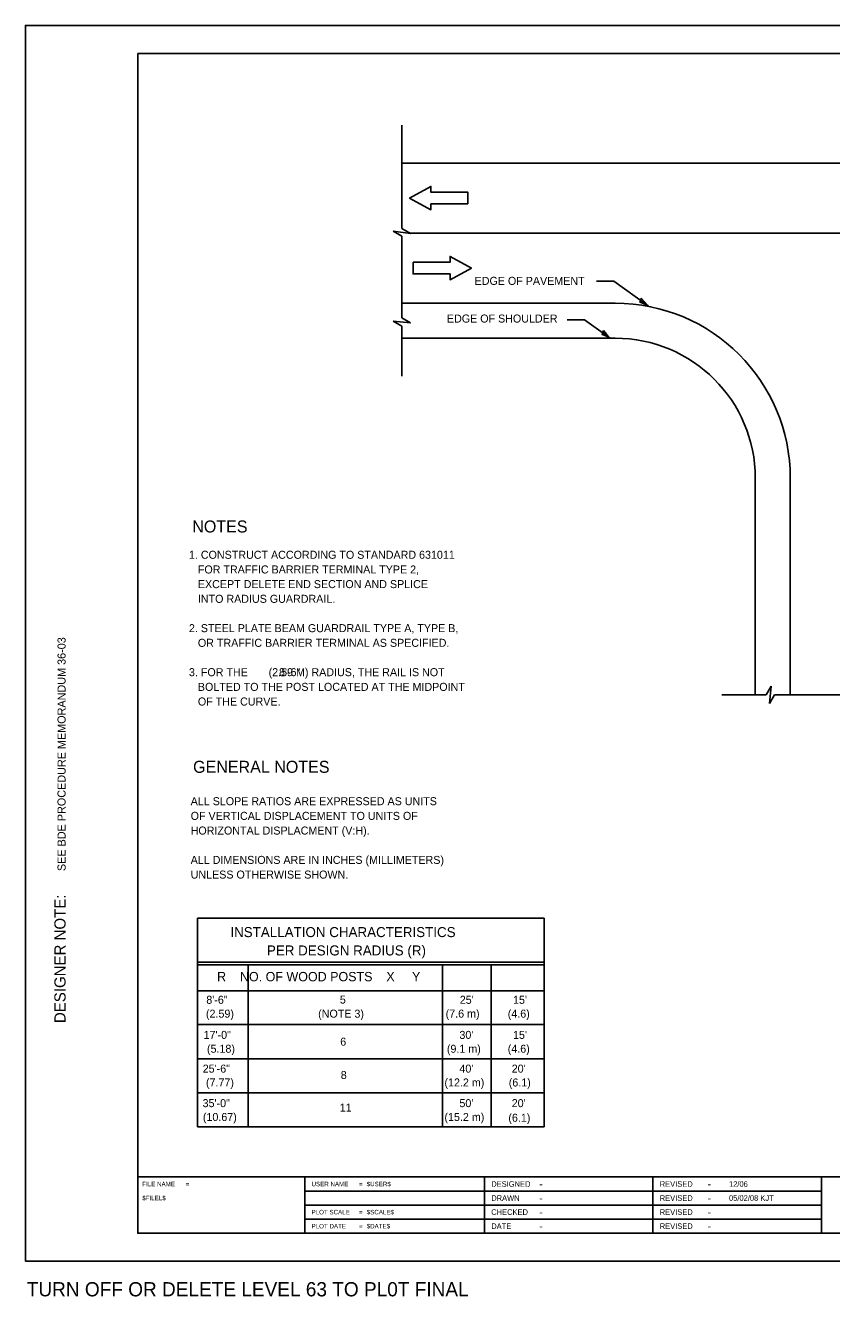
# Model space of a CAD drawing. Extents: x 2148043 to 2148723, y 1273347 to 1273800.
# Drawn here: x 2148043 to 2148330.1, y 1273347.2 to 1273799.8 of the extents above; entities that cross this region are included whole.
import ezdxf

# ---------------------------------------------------------------- set-up
doc = ezdxf.new("R2010")
doc.units = 0
for name, color, linetype in [('Alignment_EX_50 Centerline', 7, 'Continuous'), ('Level 44', 7, 'Continuous'), ('Level 61', 7, 'Continuous'), ('Level 63', 7, 'Continuous'), ('Sheets_50 Reference Boundary', 7, 'Continuous'), ('Sheets_General Details', 7, 'Continuous'), ('Sheets_Printer Plotting Border', 7, 'Continuous'), ('Stage_Construction Traffic Control', 7, 'Continuous'), ('Topo_EOP', 7, 'Continuous'), ('Topo_Shoulder', 7, 'Continuous')]:
    doc.layers.add(name, color=color, linetype=linetype)

msp = doc.modelspace()

# ---------------------------------------------------------------- linework, layer by layer
at = {"layer": 'Alignment_EX_50 Centerline'}
msp.add_line((2148179.85, 1273725.84), (2148501.08, 1273725.84), dxfattribs=at)
at = {"layer": 'Level 44'}
for p, q in [((2148246.3, 1273708.71), (2148252.49, 1273708.71)), ((2148252.49, 1273708.71), (2148264.75, 1273699.94)), ((2148235.92, 1273695), (2148242.11, 1273695)), ((2148242.11, 1273695), (2148251.27, 1273688.43)), ((2148104.21, 1273481.94), (2148104.21, 1273407.69)), ((2148104.21, 1273481.94), (2148227.71, 1273481.94)), ((2148227.71, 1273481.94), (2148227.71, 1273407.69)), ((2148104.21, 1273466.24), (2148227.71, 1273466.24)), ((2148104.21, 1273465.35), (2148227.71, 1273465.35)), ((2148122.36, 1273465.35), (2148122.36, 1273407.69)), ((2148191.57, 1273465.35), (2148191.57, 1273407.69)), ((2148208.88, 1273465.35), (2148208.88, 1273407.69)), ((2148104.21, 1273456.1), (2148227.71, 1273456.1)), ((2148104.21, 1273444.02), (2148227.71, 1273444.02)), ((2148104.21, 1273431.91), (2148227.71, 1273431.91)), ((2148104.21, 1273419.8), (2148227.71, 1273419.8)), ((2148104.21, 1273407.69), (2148227.71, 1273407.69))]:
    msp.add_line(p, q, dxfattribs=at)
for points in [[(2148262.29, 1273702.62), (2148262.12, 1273701.89), (2148261.83, 1273701.3), (2148263.12, 1273700.73), (2148264.75, 1273699.94), (2148263.4, 1273701.33)], [(2148248.81, 1273691.11), (2148248.65, 1273690.39), (2148248.36, 1273689.79), (2148249.65, 1273689.22), (2148251.27, 1273688.43), (2148249.93, 1273689.82)]]:
    msp.add_lwpolyline(points, close=True, dxfattribs=at)
at = {"layer": 'Level 61'}
for p, q in [((2148177, 1273764.3), (2148177, 1273727.49)), ((2148173.91, 1273726.49), (2148177, 1273724.71)), ((2148180.08, 1273725.71), (2148173.91, 1273726.49)), ((2148177, 1273727.49), (2148180.08, 1273725.71)), ((2148177, 1273724.71), (2148177, 1273695.71)), ((2148173.91, 1273694.54), (2148177, 1273692.76)), ((2148180.08, 1273693.93), (2148173.91, 1273694.54)), ((2148177, 1273695.71), (2148180.08, 1273693.93)), ((2148177, 1273692.76), (2148177, 1273674.91)), ((2148291.03, 1273561.49), (2148306.83, 1273561.49)), ((2148306.83, 1273561.49), (2148308.61, 1273564.58)), ((2148308.61, 1273564.58), (2148308, 1273558.41)), ((2148308, 1273558.41), (2148309.78, 1273561.49)), ((2148309.78, 1273561.49), (2148338.58, 1273561.49))]:
    msp.add_line(p, q, dxfattribs=at)
at = {"layer": 'Sheets_50 Reference Boundary'}
msp.add_lwpolyline([(2148082.98, 1273789.78), (2148712.98, 1273789.78), (2148712.98, 1273389.78), (2148082.98, 1273389.78)], close=True, dxfattribs=at)
at = {"layer": 'Sheets_General Details'}
for p, q in [((2148042.98, 1273799.78), (2148042.98, 1273359.78)), ((2148722.98, 1273799.78), (2148042.98, 1273799.78)), ((2148082.98, 1273389.78), (2148712.98, 1273389.78)), ((2148142.47, 1273389.78), (2148142.47, 1273369.78)), ((2148206.47, 1273389.78), (2148206.47, 1273369.78)), ((2148266.47, 1273389.78), (2148266.47, 1273369.78)), ((2148326.47, 1273389.78), (2148326.47, 1273369.78)), ((2148142.47, 1273384.78), (2148326.47, 1273384.78)), ((2148142.47, 1273379.78), (2148326.47, 1273379.78)), ((2148142.47, 1273374.78), (2148326.47, 1273374.78)), ((2148722.98, 1273359.78), (2148042.98, 1273359.78))]:
    msp.add_line(p, q, dxfattribs=at)
msp.add_lwpolyline([(2148082.98, 1273789.78), (2148712.98, 1273789.78), (2148712.98, 1273369.78), (2148082.98, 1273369.78)], close=True, dxfattribs=at)
at = {"layer": 'Sheets_Printer Plotting Border'}
msp.add_lwpolyline([(2148042.98, 1273359.78), (2148722.98, 1273359.78), (2148722.98, 1273799.78), (2148042.98, 1273799.78)], close=True, dxfattribs=at)
at = {"layer": 'Stage_Construction Traffic Control'}
for points in [[(2148200.54, 1273736.23), (2148200.54, 1273740.39), (2148187.38, 1273740.39), (2148187.38, 1273742.46), (2148179.76, 1273738.31), (2148187.38, 1273734.15), (2148187.38, 1273736.23)], [(2148181.03, 1273715.45), (2148181.03, 1273711.29), (2148194.19, 1273711.29), (2148194.19, 1273709.22), (2148201.8, 1273713.37), (2148194.19, 1273717.53), (2148194.19, 1273715.45)]]:
    msp.add_lwpolyline(points, close=True, dxfattribs=at)
at = {"layer": 'Topo_EOP'}
for p, q in [((2148176.97, 1273750.78), (2148503.57, 1273750.78)), ((2148176.97, 1273700.9), (2148253.03, 1273700.9)), ((2148315.38, 1273638.56), (2148315.38, 1273561.49))]:
    msp.add_line(p, q, dxfattribs=at)
msp.add_arc((2148253.03, 1273638.56), 62.34, 0, 90, dxfattribs=at)
at = {"layer": 'Topo_Shoulder'}
for p, q in [((2148176.97, 1273688.43), (2148253.03, 1273688.43)), ((2148302.91, 1273638.56), (2148302.91, 1273561.49))]:
    msp.add_line(p, q, dxfattribs=at)
msp.add_arc((2148253.03, 1273638.56), 49.87, 0, 90, dxfattribs=at)

# ---------------------------------------------------------------- texts
at = {"layer": 'Level 44'}
for s, height, p in [('EDGE OF PAVEMENT', 2.85, (2148202.95, 1273707.41)), ('EDGE OF SHOULDER', 2.85, (2148193.09, 1273693.99)), ('NOTES', 4.275, (2148102.39, 1273619.25)), ('1. CONSTRUCT ACCORDING TO STANDARD 631011', 2.85, (2148101.22, 1273609.89)), ('   FOR TRAFFIC BARRIER TERMINAL TYPE 2,', 2.85, (2148101.22, 1273604.66)), ('   EXCEPT DELETE END SECTION AND SPLICE', 2.85, (2148101.22, 1273599.44)), ('   INTO RADIUS GUARDRAIL.', 2.85, (2148101.22, 1273594.21)), ('2. STEEL PLATE BEAM GUARDRAIL TYPE A, TYPE B,', 2.85, (2148101.22, 1273583.76)), ('   OR TRAFFIC BARRIER TERMINAL AS SPECIFIED.', 2.85, (2148101.22, 1273578.54)), ('3. FOR THE       (2.59 M) RADIUS, THE RAIL IS NOT', 2.85, (2148101.22, 1273568.09)), ('8\'-6"', 2.85, (2148133.29, 1273568.09)), ('   BOLTED TO THE POST LOCATED AT THE MIDPOINT', 2.85, (2148101.22, 1273562.86)), ('   OF THE CURVE.', 2.85, (2148101.22, 1273557.64)), ('GENERAL NOTES', 4.275, (2148102.68, 1273533.68)), ('ALL SLOPE RATIOS ARE EXPRESSED AS UNITS', 2.85, (2148101.83, 1273522.15)), ('OF VERTICAL DISPLACEMENT TO UNITS OF', 2.85, (2148101.83, 1273516.93)), ('HORIZONTAL DISPLACMENT (V:H).', 2.85, (2148101.83, 1273511.7)), ('ALL DIMENSIONS ARE IN INCHES (MILLIMETERS)', 2.85, (2148101.83, 1273501.25)), ('UNLESS OTHERWISE SHOWN.', 2.85, (2148101.83, 1273496.03)), ('INSTALLATION CHARACTERISTICS', 3.5625, (2148115.97, 1273475.19)), ('PER DESIGN RADIUS (R)', 3.5625, (2148128.98, 1273468.66)), ('R    NO. OF WOOD POSTS    X     Y   ', 3.325, (2148111.24, 1273459.46)), ('8\'-6"', 2.85, (2148107.4, 1273451.44)), ('5', 2.85, (2148154.95, 1273451.52)), ("25'", 2.85, (2148197.66, 1273451.44)), ("15'", 2.85, (2148216.63, 1273451.44)), ('(2.59)', 2.85, (2148107.28, 1273446.51)), ('(NOTE 3)', 2.85, (2148147.23, 1273446.51)), ('(7.6 m)', 2.85, (2148192.64, 1273446.52)), ('(4.6)', 2.85, (2148214.75, 1273446.51)), ('17\'-0"', 2.85, (2148106.44, 1273438.95)), ('6', 2.85, (2148155.09, 1273436.54)), ("30'", 2.85, (2148197.54, 1273438.95)), ("15'", 2.85, (2148216.63, 1273438.95)), ('(5.18)', 2.85, (2148107.64, 1273434.02)), ('(9.1 m)', 2.85, (2148193.07, 1273434.01)), ('(4.6)', 2.85, (2148214.75, 1273434.02)), ('25\'-6"', 2.85, (2148106.12, 1273426.94)), ("40'", 2.85, (2148197.54, 1273426.94)), ("20'", 2.85, (2148216.16, 1273426.94)), ('8', 2.85, (2148155.29, 1273424.66)), ('(7.77)', 2.85, (2148107.28, 1273422.01)), ('(12.2 m)', 2.85, (2148192.21, 1273422.01)), ('(6.1)', 2.85, (2148215.11, 1273422.01)), ('35\'-0"', 2.85, (2148106.08, 1273414.65)), ("50'", 2.85, (2148197.54, 1273414.65)), ("20'", 2.85, (2148216.16, 1273414.65)), ('(10.67)', 2.85, (2148106.18, 1273409.72)), ('11', 2.85, (2148154.93, 1273413.09)), ('(15.2 m)', 2.85, (2148192.21, 1273409.72)), ('(6.1)', 2.85, (2148214.97, 1273409.45))]:
    msp.add_text(s, height=height, dxfattribs=at).set_placement(p)
at = {"layer": 'Level 63'}
for s, height, p in [('SEE BDE PROCEDURE MEMORANDUM 36-03                                    ', 2.88, (2148057.29, 1273498.7)), ('DESIGNER NOTE:', 4, (2148057.29, 1273444.58))]:
    msp.add_text(s, height=height, rotation=90, dxfattribs=at).set_placement(p)
msp.add_text('TURN OFF OR DELETE LEVEL 63 TO PL0T FINAL', height=5.0659, dxfattribs=at).set_placement((2148043.46, 1273347.28))
at = {"layer": 'Sheets_General Details'}
for s, p in [('FILE NAME', (2148084.58, 1273386.48)), ('=', (2148100.03, 1273386.48)), ('USER NAME', (2148144.87, 1273386.48)), ('=', (2148161.82, 1273386.48)), ('$USER$', (2148164.51, 1273386.48)), ('$FILEL$', (2148084.58, 1273381.48)), ('PLOT SCALE', (2148144.87, 1273376.48)), ('=', (2148161.82, 1273376.48)), ('$SCALE$', (2148164.51, 1273376.48)), ('PLOT DATE', (2148144.87, 1273371.48)), ('=', (2148161.82, 1273371.48)), ('$DATE$', (2148164.51, 1273371.48))]:
    msp.add_text(s, height=1.6, rotation=360, dxfattribs=at).set_placement(p)
for s, height, p in [('DESIGNED', 2, (2148208.87, 1273386.28)), ('-', 2.8, (2148225.95, 1273385.88)), ('REVISED', 2, (2148268.87, 1273386.28)), ('-', 2.8, (2148285.95, 1273385.88)), ('12/06', 2, (2148293.55, 1273386.28)), ('DRAWN', 2, (2148208.87, 1273381.28)), ('-', 2.8, (2148225.95, 1273380.88)), ('REVISED', 2, (2148268.87, 1273381.28)), ('-', 2.8, (2148285.95, 1273380.88)), ('05/02/08 KJT   ', 2, (2148293.55, 1273381.28)), ('CHECKED', 2, (2148208.87, 1273376.28)), ('-', 2.8, (2148225.95, 1273375.88)), ('REVISED', 2, (2148268.87, 1273376.28)), ('-', 2.8, (2148285.95, 1273375.88)), ('DATE', 2, (2148208.87, 1273371.28)), ('-', 2.8, (2148225.95, 1273370.88)), ('REVISED', 2, (2148268.87, 1273371.28)), ('-', 2.8, (2148285.95, 1273370.88))]:
    msp.add_text(s, height=height, dxfattribs=at).set_placement(p)

doc.saveas('drawing.dxf')
